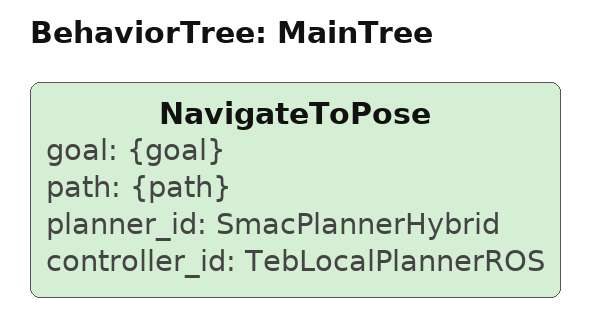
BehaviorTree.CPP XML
<root main_tree_to_execute = "MainTree" >
  <BehaviorTree ID="MainTree">
    <NavigateToPose goal="{goal}" path="{path}" planner_id="SmacPlannerHybrid " controller_id="TebLocalPlannerROS" />
  </BehaviorTree>
</root>
